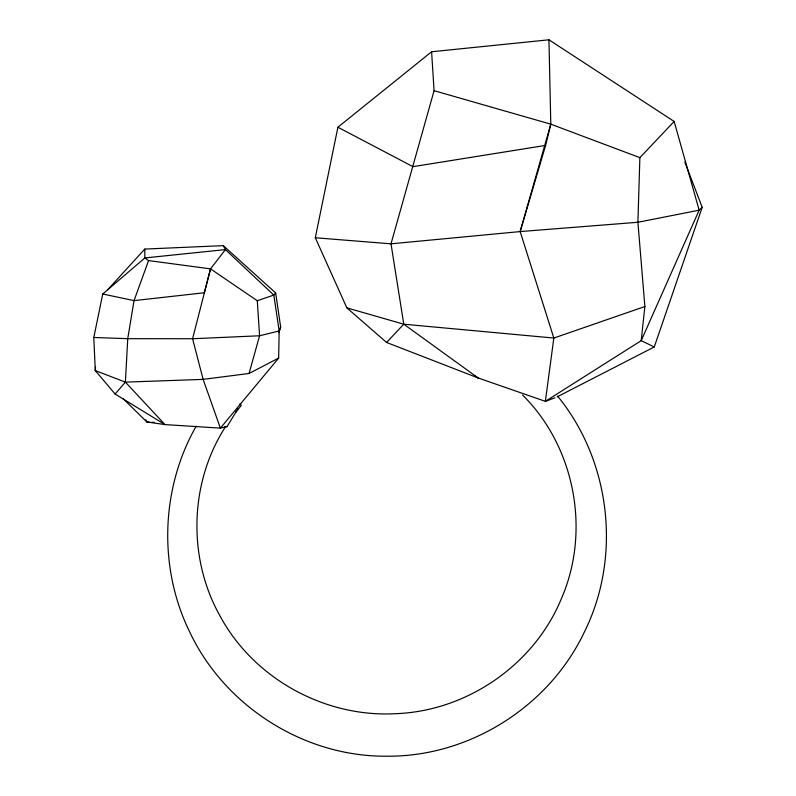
<?xml version="1.0" encoding="UTF-8"?>
<svg xmlns="http://www.w3.org/2000/svg" width="796" height="796" viewBox="0 0 796 796"><rect width="100%" height="100%" fill="white"/><g stroke="black" fill="none" stroke-linecap="round" stroke-linejoin="round"><path stroke-width="1.19" d="M123.022 398.557L146.862 421.97L164.981 424.586L220.393 428.129L278.65 358.081L279.167 330.967L273.814 295.067L225.427 249.596L223.278 245.636L144.763 249.078L107.749 289.704M674.152 121.45L639.875 157.648L637.904 222.273L644.879 306.53L641.208 340.648L545.369 401.343L478.167 377.981L386.577 342.469L346.847 307.853L315.306 237.755L337.902 127.221L431.601 51.76L548.942 39.8L674.152 121.45L699.147 210.194L641.208 340.648L654.272 346.957L702.201 207.298L684.819 162.056M103.639 294.212L102.744 294.013L134.036 300.629L204.333 292.759L210.522 268.879L225.427 249.596L144.862 257.944L102.744 294.013L93.799 337.484L95.281 370.578L115.112 394.04L125.39 382.13L127.748 338.678L134.036 300.629L148.563 260.581L144.862 257.944L144.763 249.078M95.5 366.956L95.281 370.578L125.39 382.13L203.119 379.374L249.058 373.473L278.65 358.081M554.931 397.831L545.369 401.343L553.837 338.051L520.156 231.576L545.608 145.399L550.802 124.166L548.942 39.8M148.563 260.581L210.522 268.879L192.582 338.738L203.119 379.374L220.393 428.129L226.989 426.646L237.964 408.816M431.601 51.76L434.079 90.684L391.005 243.825L403.781 324.201L478.167 377.981L475.023 376.1M249.058 373.473L259.586 335.773L257.277 300.729L210.522 268.879M315.306 237.755L391.005 243.825L520.156 231.576L550.802 124.166L434.079 90.684M278.829 332.788L280.67 327.116L275.665 292.938L223.278 245.636M280.67 327.116L279.167 330.967L259.586 335.773L192.582 338.738L127.748 338.678L93.799 337.484M196.194 426.178C160.653 488.505 158.165 568.145 189.955 632.502C225.119 706.669 304.609 756.966 386.786 756.2C469.013 756.966 548.653 706.878 584.035 632.721C621.845 557.409 610.93 461.342 557.628 396.149M225.368 426.954C189.209 483.082 187.478 558.732 220.432 616.711C254.173 678.739 324.808 717.485 395.164 713.704C466.277 711.355 533.648 665.287 561.021 599.507C590.96 531.768 575.259 447.143 522.534 394.995M235.676 412.288L241.357 405.353L239.835 404.04M275.665 292.938L273.814 295.067L257.277 300.729M386.577 342.469L403.781 324.201L553.837 338.051L644.879 306.53M702.201 207.298L699.147 210.194L637.904 222.273L520.156 231.576M557.101 396.876L654.272 346.957M545.608 145.399L412.965 166.662L337.902 127.221M149.32 422.119L146.862 421.97L145.758 419.771M151.787 422.258L154.255 422.407M224.522 426.507L226.989 426.646M346.847 307.853L403.781 324.201M550.802 124.166L639.875 157.648M115.112 394.04L164.981 424.586L125.39 382.13"/></g></svg>
